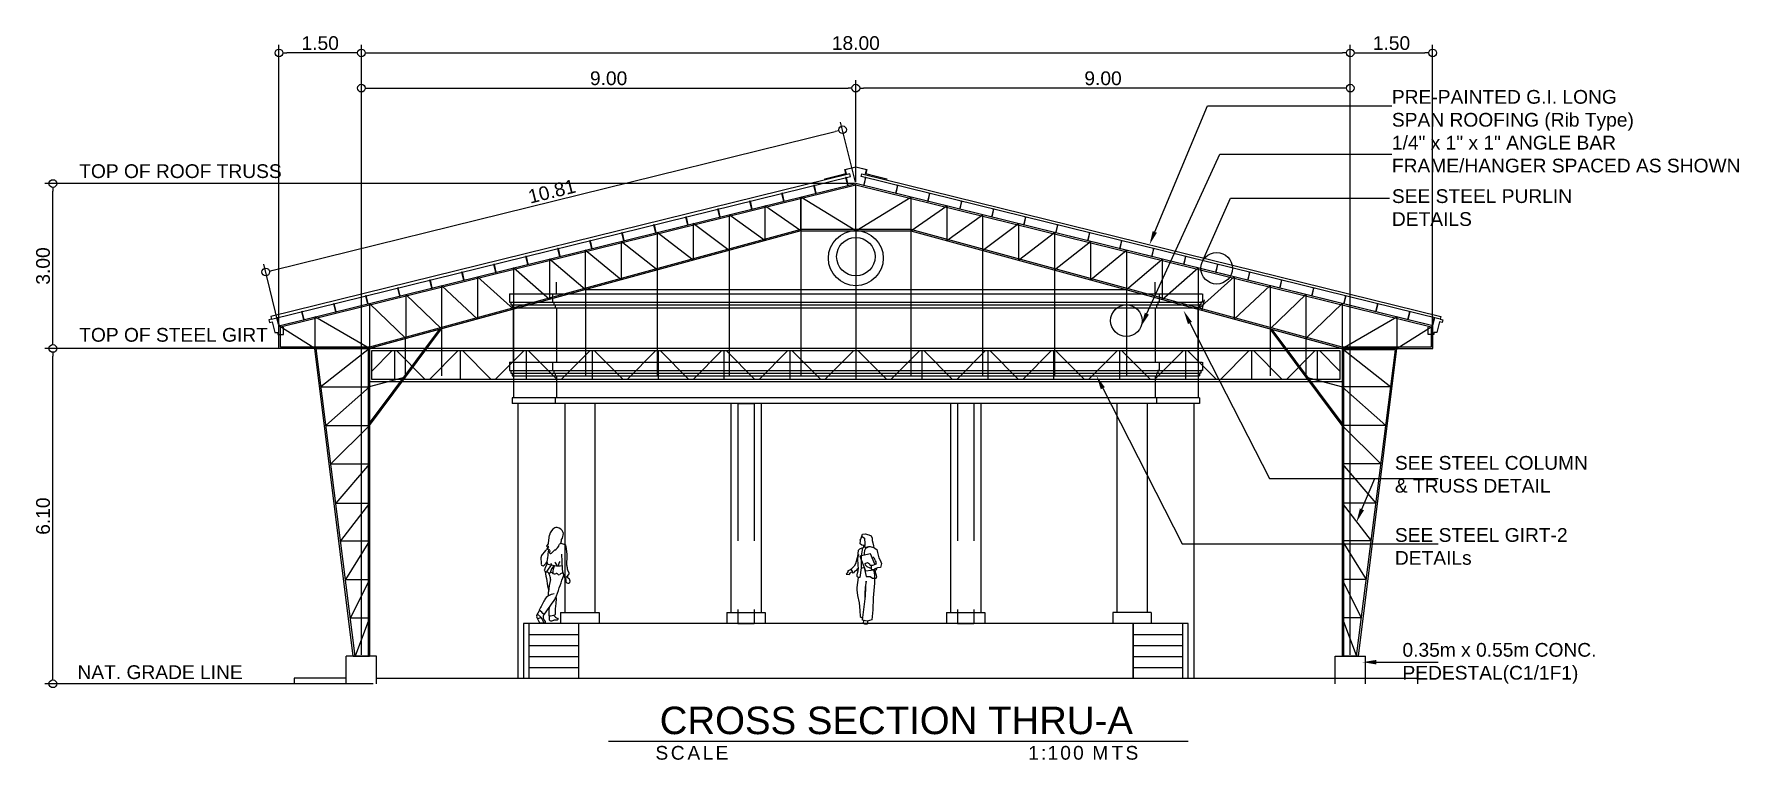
# Model space of a CAD drawing. Header units: inches. Extents: x -1369 to 1198, y -366 to 1398.
# Drawn here: x 346.41 to 377.45, y -302.83 to -289.63 of the extents above; entities that cross this region are included whole.
import ezdxf
from ezdxf import colors
from ezdxf.entities.mleader import LeaderData, LeaderLine
from ezdxf.math import Vec2, Vec3

# ---------------------------------------------------------------- set-up
doc = ezdxf.new("R2010")
doc.units = ezdxf.units.IN
doc.header["$MEASUREMENT"] = 0
doc.linetypes.add('HIDDEN', pattern=[0.375, 0.25, -0.125])
doc.layers.add('dim', color=8, linetype='Continuous')
doc.layers.add('FIGURE', color=8, linetype='Continuous')
doc.styles.add('ATTR', font='romans.shx', dxfattribs={"width": 0.8, "height": 1.735066})
doc.styles.get("Standard").update_dxf_attribs({"font": 'arial.ttf'})
doc.dimstyles.get("Standard").update_dxf_attribs({"dimtxt": 0.25, "dimasz": 0.14, "dimexe": 0.145, "dimexo": 0.025, "dimgap": 0.05, "dimtad": 1, "dimzin": 0, "dimdsep": 46, "dimtxsty": 'Standard', "dimblk": 'DOTBLANK', "dimcen": 0.09, "dimclrd": 256, "dimclre": 256, "dimaunit": 1, "dimadec": 5, "dimazin": 0, "dimtfac": 1, "dimtix": 1, "dimtofl": 0, "dimtmove": 0, "dimatfit": 3, "dimfxl": 0, "dimtolj": 1, "dimtzin": 0, "dimlwd": -1, "dimlwe": -1, "dimarcsym": 0})

# ---------------------------------------------------------------- blocks, each defined once
blk = doc.blocks.new('W1')
at = {"color": 0, "linetype": 'Continuous'}
for p, q in [((30.007, -144.603), (29.958, -144.631)), ((30.023, -144.566), (30.015, -144.599)), ((30.015, -144.599), (30.076, -144.583)), ((30.031, -144.51), (30.023, -144.566)), ((30.047, -144.465), (30.031, -144.51)), ((30.063, -144.38), (30.047, -144.425)), ((30.047, -144.425), (30.047, -144.465)), ((30.104, -144.364), (30.063, -144.38)), ((30.076, -144.583), (30.112, -144.583)), ((30.173, -144.348), (30.104, -144.364)), ((30.112, -144.583), (30.169, -144.595)), ((30.116, -144.591), (30.165, -144.615)), ((30.169, -144.595), (30.185, -144.575)), ((30.221, -144.352), (30.173, -144.348)), ((30.185, -144.425), (30.177, -144.526)), ((30.177, -144.526), (30.181, -144.558)), ((30.185, -144.575), (30.177, -144.558)), ((30.181, -144.558), (30.233, -144.55)), ((30.225, -144.397), (30.185, -144.425)), ((30.205, -144.554), (30.201, -144.599)), ((30.201, -144.599), (30.237, -144.607)), ((30.237, -144.389), (30.221, -144.352)), ((30.233, -144.55), (30.262, -144.526)), ((30.241, -144.409), (30.237, -144.389)), ((30.237, -144.607), (30.274, -144.627)), ((30.25, -144.441), (30.241, -144.409)), ((30.266, -144.461), (30.25, -144.441)), ((30.258, -144.473), (30.266, -144.461)), ((30.262, -144.526), (30.258, -144.473)), ((29.902, -144.825), (29.877, -144.886)), ((29.877, -144.886), (29.894, -144.955)), ((29.926, -144.781), (29.902, -144.825)), ((29.934, -144.736), (29.926, -144.781)), ((29.95, -144.688), (29.934, -144.736)), ((29.958, -144.631), (29.95, -144.688)), ((30.096, -144.89), (30.088, -144.914)), ((30.132, -144.87), (30.096, -144.89)), ((30.173, -144.886), (30.132, -144.87)), ((30.134, -144.945), (30.169, -144.918)), ((30.165, -144.615), (30.185, -144.647)), ((30.169, -144.918), (30.173, -144.886)), ((30.185, -144.647), (30.193, -144.696)), ((30.193, -144.696), (30.193, -144.734)), ((30.274, -144.627), (30.302, -144.651)), ((30.302, -144.651), (30.306, -144.704)), ((30.306, -144.704), (30.314, -144.761)), ((30.314, -144.761), (30.322, -144.781)), ((29.894, -144.955), (29.946, -144.967)), ((29.946, -144.967), (30.007, -144.987)), ((30.022, -144.99), (30.004, -145.095)), ((30.004, -145.095), (30.004, -145.242)), ((30.065, -144.972), (30.083, -144.971)), ((30.083, -144.971), (30.134, -144.945)), ((30.156, -145.208), (30.172, -145.324)), ((30.161, -145.321), (30.156, -145.208)), ((30.189, -144.965), (30.224, -144.968)), ((30.224, -144.968), (30.249, -144.966)), ((30.298, -145.137), (30.327, -145.319)), ((30.004, -145.242), (30.027, -145.51)), ((30.027, -145.51), (30.035, -145.728)), ((30.167, -145.479), (30.161, -145.321)), ((30.198, -145.723), (30.167, -145.479)), ((30.172, -145.324), (30.182, -145.434)), ((30.182, -145.434), (30.177, -145.516)), ((30.311, -145.468), (30.285, -145.6)), ((30.327, -145.363), (30.311, -145.468)), ((30.327, -145.319), (30.327, -145.363)), ((30.035, -145.728), (30.051, -145.912)), ((30.219, -145.917), (30.198, -145.723)), ((30.264, -145.849), (30.243, -145.87)), ((30.269, -145.741), (30.264, -145.849)), ((30.285, -145.6), (30.269, -145.741)), ((30.051, -145.912), (30.14, -145.933)), ((30.13, -145.983), (30.125, -145.941)), ((30.177, -145.983), (30.13, -145.983)), ((30.14, -145.933), (30.219, -145.917)), ((30.211, -145.964), (30.177, -145.983)), ((30.203, -145.928), (30.211, -145.964)), ((30.243, -145.87), (30.219, -145.87))]:
    blk.add_line(p, q, dxfattribs=at)
for points in [[(30.219, -144.603), (30.241, -144.709), (30.249, -144.747), (30.249, -144.966), (30.268, -145.137), (30.298, -145.137), (30.32, -145.124), (30.32, -145.091), (30.312, -145.06), (30.302, -145.021), (30.295, -144.964), (30.301, -144.927), (30.307, -144.782), (30.289, -144.717)], [(29.997, -144.9), (30.076, -144.707), (30.271, -144.752), (30.167, -145.021), (29.958, -144.995), (29.967, -144.974)], [(30.088, -144.914), (30.036, -144.914), (29.987, -144.896), (29.959, -144.885)], [(29.973, -144.89), (29.971, -144.874), (29.974, -144.857), (29.988, -144.838), (29.995, -144.814), (30.001, -144.797), (30.034, -144.764)], [(30.062, -144.914), (30.065, -144.984), (30.064, -144.996), (30.007, -144.987)], [(30.322, -144.781), (30.339, -144.85), (30.349, -144.891), (30.375, -144.932), (30.411, -144.972), (30.435, -144.997), (30.409, -145.023), (30.409, -145.054), (30.373, -145.046), (30.361, -145.021), (30.347, -145.021), (30.328, -145.003), (30.315, -144.976), (30.295, -144.964)], [(30.193, -144.955), (30.154, -145.122), (30.08, -145.122), (30.042, -145.149), (30.004, -145.149), (29.974, -145.15), (29.962, -145.125), (29.969, -145.101), (29.98, -145.068), (29.989, -144.999)], [(30.435, -144.997), (30.452, -145.005), (30.488, -145.016), (30.496, -145.052), (30.491, -145.038), (30.484, -145.031), (30.484, -145.031), (30.496, -145.052), (30.504, -145.06), (30.521, -145.079), (30.463, -145.083), (30.438, -145.055), (30.433, -145.045), (30.411, -145.035)]]:
    blk.add_lwpolyline(points)
blk = doc.blocks.new('People 7 Woman Walking Away')
for p, q in [((1.7, 53.5), (2.3, 58.6)), ((-3, 45.1), (-0.1, 48.6)), ((1.3, 51), (0.3, 49.2)), ((1.4, 53), (0.5, 51.8)), ((5.3, 48.5), (3.6, 46.8)), ((9.6, 53.3), (12.3, 52.4)), ((10.2, 46.1), (10.6, 36.6)), ((13.8, 46.2), (13.2, 51.2)), ((13.7, 38.7), (13.9, 45.4)), ((-3.1, 39.7), (-3.3, 44.1)), ((0.8, 39.9), (-0.5, 37.3)), ((11.1, 34.1), (11.9, 31.3)), ((15.1, 33.7), (14.1, 36.2)), ((7.9, 32.9), (7.5, 33.3)), ((12.8, 30.7), (12.9, 28.7)), ((13.4, 31), (15, 32.9)), ((1.5, 18.8), (1.6, 21.5)), ((-6.1, 6.2), (-4.2, 9.2)), ((-4.2, 1.4), (-6.1, 4.8)), ((-5.7, 6.8), (-3.6, 5)), ((-1.1, 0.9), (-3.2, 0.9)), ((-1.3, 0.9), (-2.8, 4)), ((2.1, 5.7), (2, 3.7)), ((3.7, 2.4), (5.1, 2.9)), ((5.3, 3), (7.5, 3.2))]:
    blk.add_line(p, q)
for centre, radius, start, end in [((8.7, 57.8), 6.4, 117.0545, 172.7336), ((6.8, 61.4), 2.29, 78.3367, 117.0545), ((6.2, 58.3), 5.46, 22.5187, 78.3367), ((5.6, 59.4), 5.77, 321.8182, 3.2709), ((9.4, 59.7), 1.98, 3.2709, 22.5187), ((-1.9, 44.2), 1.4, 140.3568, 182.67), ((-2.9, 50.9), 3.64, 320.3568, 331.6536), ((0.9, 51.5), 0.58, 138.9908, 318.54), ((1.9, 49.9), 0.867, 111.5383, 274.994), ((40, 41.9), 39, 169.4458, 177.1086), ((1.5, 50.9), 0.221, 291.5383, 138.54), ((0.7, 53.6), 1, 318.9908, 352.7336), ((2, 48.4), 0.624, 311.2695, 94.994), ((3, 47.3), 0.848, 131.2695, 316.8126), ((6.2, 47.7), 1.18, 113.3359, 136.8126), ((3.6, 53.6), 5.22, 293.3359, 347.1391), ((9.8, 52.2), 1.11, 108.5349, 167.1391), ((9.1, 54.1), 0.91, 288.535, 25.0961), ((11.2, 55.1), 1.33, 141.8182, 205.096), ((11.8, 51.1), 1.39, 7.2211, 70.3539), ((9.1, 45.6), 4.81, 358.5915, 7.2211), ((-2, 39.7), 1.16, 182.67, 311.3848), ((-7.1, 45.5), 8.89, 311.3848, 328.2016), ((5.9, 34), 7.28, 152.5623, 165.8775), ((-0.5, 35.6), 0.669, 165.8775, 238.6287), ((1.8, 39.3), 4.98, 238.6287, 261.777), ((250.1, 71.5), 253.3, 188.3211, 191.1937), ((13.8, 28.1), 14.9, 132.807, 154.587), ((-0.3, 41.4), 0.947, 328.2016, 4.1395), ((4.8, 41.7), 4.22, 157.5563, 184.1395), ((5.8, 41.3), 5.2, 181.2101, 195.6962), ((8.2, 59.1), 20.6, 249.0476, 276.638), ((-0.6, 44), 1.69, 337.5563, 357.1086), ((0.9, 33.5), 0.884, 26.8901, 81.7771), ((2.2, 34.1), 0.503, 206.8901, 315.6851), ((-1576.3, -498.2), 1665.4, 18.5115, 18.628), ((3.3, 33), 1.12, 50.7706, 135.6851), ((14.6, 30.7), 12.4, 138.9795, 165.0138), ((19.6, 44.5), 17, 194.476, 198.446), ((5.6, 35.7), 2.43, 230.7706, 293.3394), ((12.9, 34.5), 8.42, 149.756, 186.339), ((-1.2, 34), 9.84, 27.9066, 45.0119), ((6.9, 32.7), 0.838, 44.4537, 113.3394), ((19.5, 35.6), 12, 150.9696, 165.6194), ((12, 29.4), 4.61, 100.3584, 131.4645), ((21.7, 37.2), 11.1, 182.9982, 196.324), ((20.2, 38.6), 6.54, 178.5915, 201.1734), ((14.4, 33.4), 0.784, 320.4703, 21.1735), ((35.8, 19.9), 34.2, 163.7284, 177.397), ((1.2, 30), 1.77, 343.7284, 18.5115), ((-3607.3, 1270.8), 3824.9, 340.8954, 341.1088), ((8.4, 33.4), 0.742, 224.4537, 311.4645), ((12.7, 31.5), 0.886, 196.324, 320.4703), ((14.6, 28.8), 1.74, 183.9145, 281.3575), ((15.4, 31.4), 1.39, 171.0632, 243.0596), ((13.8, 28.5), 1.96, 333.8101, 63.0596), ((14.8, 28), 0.898, 281.3575, 333.8101), ((109, -46), 126.3, 150.5509, 153.9804), ((-1178.8, 844.8), 1445.4, 324.553, 325.0337), ((5.7, 12.3), 7.76, 92.7741, 150.5509), ((-6.4, 21.8), 7.94, 357.397, 357.8062), ((-2.5, 22.2), 10, 325.0337, 340.8954), ((32.9, 8.6), 26.9, 168.8631, 184.0751), ((-5.7, 16.2), 12.5, 348.8631, 8.8068), ((-4.9, 5.5), 1.39, 148.1282, 209.4266), ((1.1, -16.3), 21.2, 101.466, 108.3509), ((-14.2, -4.6), 17, 40.8008, 55.4469), ((-3.3, 2), 1.09, 209.4266, 271.4258), ((-5.7, 2.6), 3.2, 26.8603, 48.5676), ((2.2, 5), 4.07, 155.2937, 226.0119), ((-1.1, 1.6), 0.69, 271.4258, 46.0119), ((43.7, 7.1), 41.9, 174.5497, 181.9177), ((2, 14.8), 9.13, 268.4632, 296.6891), ((3.2, 3.6), 1.26, 176.4305, 288.7684), ((10.3, 10.4), 6.88, 218.2149, 247.1341), ((5.4, 1.9), 1.04, 96.6724, 108.7685), ((7.5, 3.7), 0.446, 276.6724, 67.1341)]:
    blk.add_arc(centre, radius, start, end)
at = {"style": 'ATTR', "width": 0.8, "flags": 9}
blk.add_attdef('ESTCODE', (0, 0), '', height=0.0159, dxfattribs=at)
blk = doc.blocks.new('ST')
at = {"color": 8}
for p, q in [((-6.47, 4.559), (-6.47, 4.509)), ((-6.47, 4.509), (6.044, 4.509)), ((-5.685, 4.559), (-5.685, 4.509)), ((5.259, 4.559), (5.259, 4.509)), ((6.044, 4.559), (6.044, 4.509)), ((6.044, 4.109), (-6.47, 4.109)), ((6.044, 4.009), (-6.47, 4.009))]:
    blk.add_line(p, q, dxfattribs=at)
for points in [[(-5.66, 6.001), (-5.66, 6.213)], [(5.234, 6.001), (5.234, 6.213)], [(-6.52, 6.001), (6.091, 6.001)], [(-6.52, 6.001), (-6.52, 5.851), (-6.495, 5.851), (-6.495, 5.801), (-6.47, 5.801)], [(-5.735, 6.001), (-5.735, 5.851), (-5.71, 5.851), (-5.71, 5.801), (-5.685, 5.801)], [(5.309, 6.001), (5.309, 5.851), (5.284, 5.851), (5.284, 5.801), (5.259, 5.801)], [(6.094, 6.001), (6.094, 5.851), (6.069, 5.851), (6.069, 5.801), (6.044, 5.801)], [(-6.495, 5.851), (6.091, 5.851)], [(-6.47, 5.801), (6.069, 5.801)], [(-6.47, 5.801), (-6.47, 5.751)], [(-6.47, 5.751), (6.019, 5.749)], [(-6.445, 4.759), (-6.445, 5.746)], [(-6.445, 5.723), (-6.445, 4.509)], [(-5.685, 5.801), (-5.685, 5.751)], [(-5.66, 5.751), (-5.66, 4.759)], [(5.234, 5.751), (5.234, 4.759)], [(5.259, 5.801), (5.259, 5.751)], [(6.019, 4.759), (6.019, 5.746)], [(6.019, 5.723), (6.019, 4.509)], [(6.044, 5.801), (6.044, 5.751)], [(6.091, 5.711), (6.136, 5.893)], [(-6.52, 4.759), (6.091, 4.759)], [(-6.52, 4.759), (-6.52, 4.609), (-6.495, 4.609), (-6.495, 4.559), (-6.47, 4.559)], [(-5.735, 4.759), (-5.735, 4.609), (-5.71, 4.609), (-5.71, 4.559), (-5.685, 4.559)], [(5.309, 4.759), (5.309, 4.609), (5.284, 4.609), (5.284, 4.559), (5.259, 4.559)], [(6.094, 4.759), (6.094, 4.609), (6.069, 4.609), (6.069, 4.559), (6.044, 4.559)], [(-6.495, 4.609), (6.091, 4.609)], [(-6.47, 4.559), (6.044, 4.559)], [(-6.445, 4.509), (-6.445, 4.109)], [(-5.66, 4.509), (-5.66, 4.109)], [(5.234, 4.509), (5.234, 4.109)], [(6.019, 4.509), (6.019, 4.109)], [(-6.47, 4.109), (-6.47, 4.009)], [(-5.685, 4.109), (-5.685, 4.009)], [(5.259, 4.109), (5.259, 4.009)], [(6.044, 4.109), (6.044, 4.009)], [(-6.47, 4.009), (-6.47, 4.009)], [(-6.363, 4.009), (-6.363, -0.991)], [(-5.685, 4.009), (-5.685, 4.009)], [(-5.513, 4.009), (-5.513, 0.209)], [(-4.963, 4.009), (-4.963, 0.209)], [(-2.488, 4.009), (-2.488, 0.209)], [(-2.363, 4.009), (-2.063, 4.009)], [(-1.938, 4.009), (-1.938, 0.209)], [(1.512, 4.009), (1.512, 0.209)], [(2.062, 4.009), (2.062, 0.209)], [(4.537, 4.009), (4.537, 0.209)], [(5.087, 4.009), (5.087, 0.209)], [(5.259, 4.009), (5.259, 4.009)], [(5.937, 4.009), (5.937, -0.991)], [(6.044, 4.009), (6.044, 4.009)], [(5.837, -0.991), (5.837, 0.009), (-6.263, 0.009), (-6.263, -0.991)], [(-6.163, 0.009), (-6.163, -0.991)], [(-5.588, 0.209), (-4.888, 0.209)], [(-5.588, 0.209), (-5.588, 0.009)], [(-5.263, 0.009), (-5.263, -0.991)], [(-4.888, 0.209), (-4.888, 0.009)], [(-2.563, 0.209), (-1.863, 0.209)], [(-2.563, 0.209), (-2.563, 0.009)], [(-2.363, 0.009), (-2.063, 0.009)], [(-1.863, 0.209), (-1.863, 0.009)], [(1.437, 0.209), (2.137, 0.209)], [(1.437, 0.209), (1.437, 0.009)], [(1.637, 0.009), (1.937, 0.009)], [(2.137, 0.209), (2.137, 0.009)], [(5.162, 0.209), (4.462, 0.209)], [(4.462, 0.209), (4.462, 0.009)], [(4.837, -0.991), (4.837, 0.009)], [(4.837, 0.009), (4.837, -0.991)], [(5.162, 0.209), (5.162, 0.009)], [(5.737, -0.991), (5.737, 0.009)], [(-6.163, -0.191), (-5.263, -0.191)], [(4.837, -0.191), (5.737, -0.191)], [(-6.163, -0.391), (-5.263, -0.391)], [(-6.163, -0.591), (-5.263, -0.591)], [(4.837, -0.391), (5.737, -0.391)], [(4.837, -0.591), (5.737, -0.591)], [(-6.163, -0.791), (-5.263, -0.791)], [(4.837, -0.791), (5.737, -0.791)]]:
    blk.add_lwpolyline(points, dxfattribs=at)
at = {"color": 7}
for points in [[(-5.138, 6.08), (4.711, 6.08)], [(-5.137, 6.106), (-5.137, 4.509)], [(4.712, 6.08), (4.712, 4.509)]]:
    blk.add_lwpolyline(points, dxfattribs=at)
at = {"color": 8, "linetype": 'HIDDEN', "ltscale": 10}
for points in [[(-2.363, 4.009), (-2.363, 0.009)], [(-2.063, 4.009), (-2.063, 0.009)], [(1.637, 4.009), (1.637, 0.009)], [(1.937, 4.009), (1.937, 0.009)]]:
    blk.add_lwpolyline(points, dxfattribs=at)
at = {"color": 8}
for centre, radius in [((-0.213, 6.651), 0.5), ((-0.213, 6.679), 0.35)]:
    blk.add_circle(centre, radius, dxfattribs=at)
at = {"color": 1}
blk.add_circle((4.712, 5.514), 0.287, dxfattribs=at)
at = {"layer": 'FIGURE', "color": 8, "xscale": 0.02775087907974464, "yscale": 0.02775087907974464, "zscale": 0.02775087907974464}
blk.add_blockref('People 7 Woman Walking Away', (-5.852, -0.013), dxfattribs=at)
at = {"layer": 'FIGURE', "color": 8, "xscale": -1}
blk.add_blockref('W1', (30.13, 145.983), dxfattribs=at)
blk = doc.blocks.new('_DotBlank')
at = {"color": 0, "linetype": 'ByBlock', "lineweight": -2}
blk.add_line((-0.5, 0), (-1, 0), dxfattribs=at)
blk.add_circle((0, 0), 0.5, dxfattribs=at)
blk = doc.blocks.new('*D287')
at = {"layer": 'Defpoints', "color": 0, "transparency": 16777216}
for p in [(346.755, -295.348), (352.121, -295.348), (352.61, -301.448)]:
    blk.add_point(p, dxfattribs=at)
at = {"layer": 'dim', "transparency": 16777216}
for p, q in [((352.096, -295.348), (346.61, -295.348)), ((346.755, -301.308), (346.755, -295.488)), ((352.585, -301.448), (346.61, -301.448))]:
    blk.add_line(p, q, dxfattribs=at)
at = {"layer": 'dim', "transparency": 16777216, "xscale": 0.14, "yscale": 0.14, "zscale": 0.14}
for p, rotation in [((346.755, -295.348), 90), ((346.755, -301.448), 270)]:
    blk.add_blockref('_DotBlank', p, dxfattribs=dict(at, rotation=rotation))
at = {"layer": 'dim', "color": 0, "transparency": 16777216, "insert": (346.577, -298.398), "char_height": 0.25, "attachment_point": 5, "rotation": 90}
blk.add_mtext('\\A1;6.10', dxfattribs=at)
blk = doc.blocks.new('*D286')
at = {"layer": 'Defpoints', "color": 0, "transparency": 16777216}
for p in [(346.755, -292.348), (361.371, -292.348), (350.871, -295.348)]:
    blk.add_point(p, dxfattribs=at)
at = {"layer": 'dim', "transparency": 16777216}
for p, q in [((361.346, -292.348), (346.61, -292.348)), ((346.755, -295.208), (346.755, -292.488)), ((350.846, -295.348), (346.61, -295.348))]:
    blk.add_line(p, q, dxfattribs=at)
at = {"layer": 'dim', "transparency": 16777216, "xscale": 0.14, "yscale": 0.14, "zscale": 0.14}
for p, rotation in [((346.755, -292.348), 90), ((346.755, -295.348), 270)]:
    blk.add_blockref('_DotBlank', p, dxfattribs=dict(at, rotation=rotation))
at = {"layer": 'dim', "color": 0, "transparency": 16777216, "insert": (346.577, -293.848), "char_height": 0.25, "attachment_point": 5, "rotation": 90}
blk.add_mtext('\\A1;3.00', dxfattribs=at)
blk = doc.blocks.new('*D288')
at = {"layer": 'Defpoints', "color": 0, "transparency": 16777216}
for p in [(361.371, -290.613), (361.371, -292.348), (352.371, -300.948)]:
    blk.add_point(p, dxfattribs=at)
at = {"layer": 'dim', "transparency": 16777216}
for p, q in [((352.371, -300.923), (352.371, -290.468)), ((352.511, -290.613), (361.231, -290.613)), ((361.371, -292.323), (361.371, -290.468))]:
    blk.add_line(p, q, dxfattribs=at)
at = {"layer": 'dim', "transparency": 16777216, "xscale": 0.14, "yscale": 0.14, "zscale": 0.14, "rotation": 180}
blk.add_blockref('_DotBlank', (352.371, -290.613), dxfattribs=at)
at = {"layer": 'dim', "transparency": 16777216, "xscale": 0.14, "yscale": 0.14, "zscale": 0.14}
blk.add_blockref('_DotBlank', (361.371, -290.613), dxfattribs=at)
at = {"layer": 'dim', "color": 0, "transparency": 16777216, "insert": (356.871, -290.435), "char_height": 0.25, "attachment_point": 5}
blk.add_mtext('\\A1;9.00', dxfattribs=at)
blk = doc.blocks.new('*D282')
at = {"layer": 'Defpoints', "color": 0, "transparency": 16777216}
for p in [(350.871, -289.972), (350.871, -294.935), (352.371, -300.948)]:
    blk.add_point(p, dxfattribs=at)
at = {"layer": 'dim', "transparency": 16777216}
for p, q in [((350.871, -294.91), (350.871, -289.827)), ((352.371, -300.923), (352.371, -289.827)), ((352.231, -289.972), (351.011, -289.972))]:
    blk.add_line(p, q, dxfattribs=at)
at = {"layer": 'dim', "transparency": 16777216, "xscale": 0.14, "yscale": 0.14, "zscale": 0.14, "rotation": 180}
blk.add_blockref('_DotBlank', (350.871, -289.972), dxfattribs=at)
at = {"layer": 'dim', "transparency": 16777216, "xscale": 0.14, "yscale": 0.14, "zscale": 0.14}
blk.add_blockref('_DotBlank', (352.371, -289.972), dxfattribs=at)
at = {"layer": 'dim', "color": 0, "transparency": 16777216, "insert": (351.621, -289.795), "char_height": 0.25, "attachment_point": 5}
blk.add_mtext('\\A1;1.50', dxfattribs=at)
blk = doc.blocks.new('*D283')
at = {"layer": 'Defpoints', "color": 0, "transparency": 16777216}
for p in [(371.871, -289.972), (371.871, -294.935), (370.371, -300.948)]:
    blk.add_point(p, dxfattribs=at)
at = {"layer": 'dim', "transparency": 16777216}
for p, q in [((370.371, -300.923), (370.371, -289.827)), ((371.871, -294.91), (371.871, -289.827)), ((370.511, -289.972), (371.731, -289.972))]:
    blk.add_line(p, q, dxfattribs=at)
at = {"layer": 'dim', "transparency": 16777216, "xscale": 0.14, "yscale": 0.14, "zscale": 0.14, "rotation": 180}
blk.add_blockref('_DotBlank', (370.371, -289.972), dxfattribs=at)
at = {"layer": 'dim', "transparency": 16777216, "xscale": 0.14, "yscale": 0.14, "zscale": 0.14}
blk.add_blockref('_DotBlank', (371.871, -289.972), dxfattribs=at)
at = {"layer": 'dim', "color": 0, "transparency": 16777216, "insert": (371.121, -289.795), "char_height": 0.25, "attachment_point": 5}
blk.add_mtext('\\A1;1.50', dxfattribs=at)
blk = doc.blocks.new('*D284')
at = {"layer": 'Defpoints', "color": 0, "transparency": 16777216}
for p in [(361.371, -290.613), (361.371, -292.348), (370.371, -300.948)]:
    blk.add_point(p, dxfattribs=at)
at = {"layer": 'dim', "transparency": 16777216}
for p, q in [((361.371, -292.323), (361.371, -290.468)), ((370.231, -290.613), (361.511, -290.613)), ((370.371, -300.923), (370.371, -290.468))]:
    blk.add_line(p, q, dxfattribs=at)
at = {"layer": 'dim', "transparency": 16777216, "xscale": 0.14, "yscale": 0.14, "zscale": 0.14, "rotation": 180}
blk.add_blockref('_DotBlank', (361.371, -290.613), dxfattribs=at)
at = {"layer": 'dim', "transparency": 16777216, "xscale": 0.14, "yscale": 0.14, "zscale": 0.14}
blk.add_blockref('_DotBlank', (370.371, -290.613), dxfattribs=at)
at = {"layer": 'dim', "color": 0, "transparency": 16777216, "insert": (365.871, -290.435), "char_height": 0.25, "attachment_point": 5}
blk.add_mtext('\\A1;9.00', dxfattribs=at)
blk = doc.blocks.new('SP')
at = {"color": 8, "true_color": 0x808080}
for p, q in [((-0.00625, 0.15), (-0.00625, 0.146875)), ((0.00625, 0.15), (-0.00625, 0.15)), ((-0.00625, 0.146875), (0.003125, 0.146875)), ((0.003125, 0.003125), (-0.00625, 0.003125)), ((-0.00625, 0.003125), (-0.00625, 0)), ((-0.00625, 0), (0.00625, 0)), ((0.003125, 0.146875), (0.003125, 0.1375)), ((0.003125, 0.1375), (0.00625, 0.1375)), ((0.003125, 0.0125), (0.003125, 0.003125)), ((0.003125, 0.0125), (0.00625, 0.0125)), ((0.00625, 0.1375), (0.00625, 0.15)), ((0.00625, 0), (0.00625, 0.0125))]:
    blk.add_line(p, q, dxfattribs=at)
blk.add_lwpolyline([(0.003125, 0.146875), (0.003125, 0.003125), (0, 0.003125), (0, 0.146875), (0.003125, 0.146875)], dxfattribs=at)
blk = doc.blocks.new('SGC')
for points in [[(8.85, 0.5), (-8.85, 0.5), (-8.85, -0.1), (8.85, -0.1)], [(-8.8125, 0.0875), (-8.4375, 0.4625)], [(-8.4, 0.4625), (-8.4, -0.0625)], [(-8.3625, 0.4625), (-7.8375, -0.0625)], [(-7.7625, -0.0625), (-7.2375, 0.4625)], [(-7.2, 0.4625), (-7.2, -0.0625)], [(-7.1625, 0.4625), (-6.6375, -0.0625)], [(-6.5625, -0.0625), (-6.0375, 0.4625)], [(-6, 0.4625), (-6, -0.0625)], [(-5.9625, 0.4625), (-5.4375, -0.0625)], [(-5.3625, -0.0625), (-4.8375, 0.4625)], [(-4.8, 0.4625), (-4.8, -0.0625)], [(-4.7625, 0.4625), (-4.2375, -0.0625)], [(-4.1625, -0.0625), (-3.6375, 0.4625)], [(-3.6, 0.4625), (-3.6, -0.0625)], [(-3.5625, 0.4625), (-3.0375, -0.0625)], [(-2.9625, -0.0625), (-2.4375, 0.4625)], [(-2.4, 0.4625), (-2.4, -0.0625)], [(-2.3625, 0.4625), (-1.8375, -0.0625)], [(-1.7625, -0.0625), (-1.2375, 0.4625)], [(-1.2, 0.4625), (-1.2, -0.0625)], [(-1.1625, 0.4625), (-0.6375, -0.0625)], [(-0.5625, -0.0625), (-0.0375, 0.4625)], [(0, 0.4625), (0, -0.0625)], [(0.0375, 0.4625), (0.5625, -0.0625)], [(1.1625, 0.4625), (0.6375, -0.0625)], [(1.2, 0.4625), (1.2, -0.0625)], [(1.2375, 0.4625), (1.7625, -0.0625)], [(2.3625, 0.4625), (1.8375, -0.0625)], [(2.4, 0.4625), (2.4, -0.0625)], [(2.4375, 0.4625), (2.9625, -0.0625)], [(3.5625, 0.4625), (3.0375, -0.0625)], [(3.6, 0.4625), (3.6, -0.0625)], [(3.6375, 0.4625), (4.1625, -0.0625)], [(4.7625, 0.4625), (4.2375, -0.0625)], [(4.8, 0.4625), (4.8, -0.0625)], [(4.8375, 0.4625), (5.3625, -0.0625)], [(5.9625, 0.4625), (5.4375, -0.0625)], [(6, 0.4625), (6, -0.0625)], [(6.0375, 0.4625), (6.5625, -0.0625)], [(7.1625, 0.4625), (6.6375, -0.0625)], [(7.2, 0.4625), (7.2, -0.0625)], [(7.2375, 0.4625), (7.7625, -0.0625)], [(8.3625, 0.4625), (7.8375, -0.0625)], [(8.4, 0.4625), (8.4, -0.0625)], [(8.4375, 0.4625), (8.8125, 0.0875)], [(8.85, 0.5), (8.85, -0.1)]]:
    blk.add_lwpolyline(points)
at = {"color": 8}
blk.add_lwpolyline([(-8.8125, -0.0625), (-8.8125, 0.4625), (8.8125, 0.4625), (8.8125, -0.0625), (-8.8125, -0.0625)], dxfattribs=at)
blk = doc.blocks.new('*D285')
at = {"layer": 'Defpoints', "color": 0, "transparency": 16777216}
for p in [(370.371, -289.972), (352.371, -290.956), (370.371, -290.956)]:
    blk.add_point(p, dxfattribs=at)
at = {"layer": 'dim', "transparency": 16777216}
for p, q in [((352.371, -290.931), (352.371, -289.827)), ((370.371, -290.931), (370.371, -289.827)), ((352.511, -289.972), (370.231, -289.972))]:
    blk.add_line(p, q, dxfattribs=at)
at = {"layer": 'dim', "transparency": 16777216, "xscale": 0.14, "yscale": 0.14, "zscale": 0.14, "rotation": 180}
blk.add_blockref('_DotBlank', (352.371, -289.972), dxfattribs=at)
at = {"layer": 'dim', "transparency": 16777216, "xscale": 0.14, "yscale": 0.14, "zscale": 0.14}
blk.add_blockref('_DotBlank', (370.371, -289.972), dxfattribs=at)
at = {"layer": 'dim', "color": 0, "transparency": 16777216, "insert": (361.371, -289.795), "char_height": 0.25, "attachment_point": 5}
blk.add_mtext('\\A1;18.00', dxfattribs=at)
blk = doc.blocks.new('*D289')
at = {"layer": 'Defpoints', "color": 0, "transparency": 16777216}
for p in [(361.13, -291.37), (361.371, -292.348), (350.871, -294.935)]:
    blk.add_point(p, dxfattribs=at)
at = {"layer": 'dim', "transparency": 16777216}
for p, q in [((361.365, -292.324), (361.095, -291.229)), ((350.766, -293.924), (360.994, -291.404)), ((350.865, -294.911), (350.595, -293.816))]:
    blk.add_line(p, q, dxfattribs=at)
at = {"layer": 'dim', "transparency": 16777216, "xscale": 0.14, "yscale": 0.14, "zscale": 0.14}
for p, rotation in [((361.13, -291.37), 13.84069596087641), ((350.63, -293.957), 193.8406959608764)]:
    blk.add_blockref('_DotBlank', p, dxfattribs=dict(at, rotation=rotation))
at = {"layer": 'dim', "color": 0, "transparency": 16777216, "insert": (355.838, -292.491), "char_height": 0.25, "attachment_point": 5, "rotation": 13.8407}
blk.add_mtext('\\A1;10.81', dxfattribs=at)

msp = doc.modelspace()

# ---------------------------------------------------------------- linework, layer by layer
for p, q in [((352.6461, -300.9481), (352.0961, -300.9481)), ((352.0961, -301.4481), (352.0961, -300.9481)), ((352.6461, -301.4481), (352.6461, -300.9481)), ((370.0961, -300.9481), (370.6461, -300.9481)), ((370.0961, -301.4481), (370.0961, -300.9481)), ((370.6461, -301.4481), (370.6461, -300.9481))]:
    msp.add_line(p, q)
at = {"color": 1}
msp.add_line((352.6461, -301.3481), (370.5961, -301.3481), dxfattribs=at)
at = {"color": 3}
for points in [[(361.262, -292.169), (350.721, -294.7661), (350.733, -294.8146), (361.274, -292.2176), (361.262, -292.169)], [(361.4801, -292.169), (372.0211, -294.7661), (372.0092, -294.8146), (361.4682, -292.2176), (361.4801, -292.169)]]:
    msp.add_lwpolyline(points, dxfattribs=at)
at = {"color": 4}
msp.add_lwpolyline([(360.805, -292.2623), (360.9991, -292.2145), (361.1873, -292.1681), (361.1693, -292.0953), (361.3711, -292.0456), (361.5728, -292.0953), (361.5549, -292.1681), (361.743, -292.2145), (361.9372, -292.2623), (361.9357, -292.2684), (361.7415, -292.2205), (361.5473, -292.1727), (361.5653, -292.0999), (361.3711, -292.052), (361.1769, -292.0999), (361.1948, -292.1727), (361.0006, -292.2205), (360.8064, -292.2684), (360.805, -292.2623)], dxfattribs=at)
for points in [[(360.3711, -293.207), (352.5211, -295.3481), (350.8711, -295.3481), (350.8711, -294.9351), (361.3711, -292.3481)], [(360.3711, -292.5945), (360.3711, -293.207), (359.7171, -292.7556), (359.7171, -293.3854), (359.0631, -292.9168), (359.0631, -293.5637), (358.4091, -293.0779), (358.4091, -293.7421), (357.7551, -293.239), (357.7551, -293.9205), (357.1011, -293.4001), (357.1011, -294.0989), (356.4471, -293.5613), (356.4471, -294.2773), (355.7931, -293.7224), (355.7931, -294.4557), (355.1391, -293.8835), (355.1391, -294.634), (354.4851, -294.0447), (354.4851, -294.8124), (353.8311, -294.2058), (353.8311, -294.9908), (353.1771, -294.3669), (353.1771, -295.1692), (352.5211, -294.5286), (352.5211, -295.3481), (351.5211, -294.7749), (351.5211, -295.3481), (350.8711, -294.9351)], [(361.3711, -293.207), (360.3711, -292.5945)], [(371.7211, -294.8981), (361.3711, -292.3481)], [(362.3711, -293.207), (370.2211, -295.3481), (371.8711, -295.3481), (371.8711, -294.9351), (361.3711, -292.3481)], [(361.3711, -293.207), (361.3711, -292.3481)], [(361.3711, -293.207), (362.3711, -292.5945), (362.3711, -293.207), (363.0251, -292.7556), (363.0251, -293.3854), (363.6791, -292.9168), (363.6791, -293.5637), (364.3331, -293.0779), (364.3331, -293.7421), (364.9871, -293.239), (364.9871, -293.9205), (365.6411, -293.4001), (365.6411, -294.0989), (366.2951, -293.5613), (366.2951, -294.2773), (366.9491, -293.7224), (366.9491, -294.4557), (367.6031, -293.8835), (367.6031, -294.634), (368.2571, -294.0447), (368.2571, -294.8124), (368.9111, -294.2058), (368.9111, -294.9908), (369.5651, -294.3669), (369.5651, -295.1692), (370.2211, -294.5286), (370.2211, -295.3481), (371.2211, -294.7749), (371.2211, -295.3481), (371.8711, -294.9351)], [(360.3711, -293.207), (362.3711, -293.207)], [(360.3711, -293.207), (360.3711, -295.8481)], [(361.3711, -293.207), (361.3711, -295.8481)], [(362.3711, -293.207), (362.3711, -295.8481)], [(359.0631, -293.5637), (359.0631, -295.8481)], [(363.6791, -293.5637), (363.6791, -295.8481)], [(357.7551, -293.9205), (357.7551, -295.8481)], [(364.9871, -293.9205), (364.9871, -295.8481)], [(352.5211, -296.7481), (353.8311, -294.9908)], [(353.8311, -294.9908), (353.8311, -295.8481)], [(368.9111, -294.9908), (368.9111, -295.8481)], [(370.2211, -296.7481), (368.9111, -294.9908)], [(352.2211, -300.9481), (351.5211, -295.3481), (352.5211, -295.3481), (352.5211, -300.9481)], [(352.5211, -295.3481), (351.6351, -296.0481), (352.5211, -296.0481), (351.7242, -296.7481), (352.5211, -296.7481), (351.8133, -297.4481), (352.5211, -297.4481), (351.9041, -298.1606), (352.5211, -298.1606), (351.9916, -298.8481), (352.5211, -298.8481), (352.0807, -299.5481), (352.5211, -299.5481), (352.1699, -300.2481), (352.5211, -300.2481), (352.259, -300.9481)], [(353.1712, -295.8759), (353.1712, -295.1708)], [(369.571, -295.8759), (369.571, -295.1708)], [(370.5211, -300.9481), (371.2211, -295.3481), (370.2211, -295.3481), (370.2211, -300.9481)], [(370.2211, -295.3481), (371.1071, -296.0481), (370.2211, -296.0481), (371.018, -296.7481), (370.2211, -296.7481), (370.9288, -297.4481), (370.2211, -297.4481), (370.8381, -298.1606), (370.2211, -298.1606), (370.7506, -298.8481), (370.2211, -298.8481), (370.6614, -299.5481), (370.2211, -299.5481), (370.5723, -300.2481), (370.2211, -300.2481), (370.4832, -300.9481)], [(353.1761, -295.8695), (352.5103, -296.0481)], [(369.5661, -295.8695), (370.2319, -296.0481)], [(352.2211, -300.9481), (352.5211, -300.9481)], [(370.5211, -300.9481), (370.2211, -300.9481)]]:
    msp.add_lwpolyline(points)
at = {"color": 8}
for points in [[(361.3711, -293.182), (360.3677, -293.182), (352.5177, -295.3231), (350.8961, -295.3231), (350.8961, -294.9547), (361.3711, -292.3739), (371.8461, -294.9547), (371.8461, -295.3231), (370.2244, -295.3231), (362.3744, -293.182), (361.3711, -293.182)], [(352.5211, -296.7063), (353.7919, -295.0015)], [(370.2211, -296.7063), (368.9502, -295.0015)], [(352.259, -300.9481), (351.5459, -295.3481)], [(352.4961, -295.3481), (352.4961, -300.9481)], [(370.4832, -300.9481), (371.1931, -295.3731), (370.2461, -295.3731), (370.2461, -300.9481)]]:
    msp.add_lwpolyline(points, dxfattribs=at)
at = {"color": 1}
for points in [[(367.6894, -293.7503), (368.1914, -292.613), (371.0845, -292.613)], [(352.0961, -301.3481), (351.1461, -301.3481), (351.1461, -301.4481)], [(370.5961, -301.3481), (371.5961, -301.3481), (371.5961, -301.4481)], [(356.8708, -302.4933), (367.4191, -302.4933)]]:
    msp.add_lwpolyline(points, dxfattribs=at)
at = {"color": 5}
for points in [[(350.733, -294.8146), (350.6844, -294.8266), (350.6971, -294.8749), (350.7455, -294.8623), (350.796, -295.0558), (350.8477, -295.0558), (350.8477, -295.0915), (350.9538, -295.0915), (350.9538, -294.9602)], [(372.0092, -294.8146), (372.0577, -294.8266), (372.0451, -294.8749), (371.9967, -294.8623), (371.9461, -295.0558), (371.8944, -295.0558), (371.8944, -295.0915), (371.7884, -295.0915), (371.7884, -294.9602)]]:
    msp.add_lwpolyline(points, dxfattribs=at)
at = {"color": 1}
msp.add_circle((367.94, -293.8893), 0.2866, dxfattribs=at)
at = {"layer": 'Defpoints', "color": 3}
for points in [[(360.3711, -293.207), (360.3711, -292.5945)], [(359.0631, -292.9168), (359.0631, -293.5637)], [(359.7171, -292.7556), (359.7171, -293.3854)], [(357.7551, -293.239), (357.7551, -293.9205)], [(358.4091, -293.0779), (358.4091, -293.7421)], [(356.4471, -293.5613), (356.4471, -294.2773)], [(357.1011, -293.4001), (357.1011, -294.0989)], [(355.7931, -293.7224), (355.7931, -294.4557)], [(354.4851, -294.0447), (354.4851, -294.8124)], [(355.1391, -293.8835), (355.1391, -294.634)], [(353.1771, -294.3669), (353.1771, -295.1692)], [(353.8311, -294.2058), (353.8311, -294.9908)]]:
    msp.add_lwpolyline(points, dxfattribs=at)

# ---------------------------------------------------------------- block references
for p, rotation in [((361.2254, -292.384), 13.84069444444445), ((360.0603, -292.6711), 13.84069444444445), ((360.6429, -292.5275), 13.84069444444445), ((358.8951, -292.9581), 13.84069444444445), ((359.4777, -292.8146), 13.84069444444445), ((357.1474, -293.3887), 13.84069444444445), ((357.73, -293.2452), 13.84069444444445), ((358.3125, -293.1017), 13.84069444444445), ((355.9822, -293.6758), 13.84069444444445), ((356.5648, -293.5323), 13.84069444444445), ((354.8171, -293.9629), 13.84069444444445), ((355.3997, -293.8193), 13.84069444444445), ((353.6519, -294.2499), 13.84069444444445), ((354.2345, -294.1064), 13.84069444444445), ((352.4868, -294.537), 13.84069444444445), ((353.0693, -294.3935), 13.84069444444445), ((351.3216, -294.8241), 13.84069444444445), ((351.9042, -294.6805), 13.84069444444445), ((371.865, -294.9336), 346.1593055555692)]:
    msp.add_blockref('SP', p, dxfattribs=dict(rotation=rotation))
at = {"xscale": -1}
for p, rotation in [((361.5167, -292.384), 346.1593055555556), ((362.0993, -292.5275), 346.1593055555556), ((362.6819, -292.6711), 346.1593055555556), ((363.2645, -292.8146), 346.1593055555556), ((363.847, -292.9581), 346.1593055555556), ((364.4296, -293.1017), 346.1593055555556), ((365.0122, -293.2452), 346.1593055555556), ((365.5948, -293.3887), 346.1593055555556), ((366.1774, -293.5323), 346.1593055555556), ((366.7599, -293.6758), 346.1593055555556), ((367.3425, -293.8193), 346.1593055555556), ((367.9251, -293.9629), 346.1593055555556), ((368.5077, -294.1064), 346.1593055555556), ((369.0903, -294.2499), 346.1593055555556), ((369.6728, -294.3935), 346.1593055555556), ((370.2554, -294.537), 346.1593055555556), ((350.8772, -294.9336), 13.84069444443078), ((370.838, -294.6805), 346.1593055555556), ((371.4206, -294.8241), 346.1593055555556)]:
    msp.add_blockref('SP', p, dxfattribs=dict(at, rotation=rotation))
for name, p in [('ST', (361.5844, -300.3573)), ('SGC', (361.3711, -295.8481))]:
    msp.add_blockref(name, p)

# ---------------------------------------------------------------- texts
at = {"char_height": 0.25, "attachment_point": 1}
for s, insert, width in [('PRE-PAINTED G.I. LONG SPAN ROOFING (Rib Type)', (371.1292, -290.6467), 4.934024), ('\\A1;1/4" x 1" x 1" ANGLE BAR FRAME/HANGER SPACED AS SHOWN', (371.1292, -291.4796), 6.75835), ('TOP OF ROOF TRUSS', (347.2346, -291.998), 5.901458), ('SEE STEEL PURLIN\\PDETAILS', (371.1292, -292.4526), 4.934024), ('TOP OF STEEL GIRT', (347.2346, -294.9751), 5.901458), ('SEE STEEL COLUMN \\P& TRUSS DETAIL', (371.1839, -297.3039), 4.208436), ('SEE STEEL GIRT-2 DETAILs', (371.1839, -298.6157), 4.208436), ('0.35m x 0.55m CONC. PEDESTAL(C1/1F1)', (371.3213, -300.7051), 4.934024), ('NAT. GRADE LINE', (347.2028, -301.1111), 5.901458), ('{\\T1.2;SCALE}', (357.7234, -302.578), 2.789052), ('{\\T1.2;1:100 MTS}', (364.5098, -302.578), 4.208436)]:
    msp.add_mtext(s, dxfattribs=dict(at, insert=insert, width=width))
at = {"insert": (357.8012, -301.8635), "char_height": 0.5, "attachment_point": 1}
msp.add_mtext_dynamic_manual_height_columns('CROSS SECTION THRU-A', width=18.079743, gutter_width=1, heights=[0], dxfattribs=at)

# ---------------------------------------------------------------- dimensions: what is measured, and where the dimension line sits
at = {"layer": 'dim', "color": 0}
for base, p1, p2, picture, middle in [((350.8711, -289.9722), (352.3711, -300.9481), (350.8711, -294.9351), '*D282', (351.6211, -289.7946)), ((370.3711, -289.9722), (352.3711, -290.9564), (370.3711, -290.9564), '*D285', (361.3711, -289.7946)), ((361.3711, -290.6131), (352.3711, -300.9481), (361.3711, -292.3481), '*D288', (356.8711, -290.4354))]:
    dim = msp.add_linear_dim(base=base, p1=p1, p2=p2, dimstyle='Standard', dxfattribs=at)
    dim.commit()
    dim.dimension.update_dxf_attribs({"geometry": picture, "text_midpoint": middle})
for base, p1, p2, angle, picture, middle in [((371.8711, -289.9722), (370.3711, -300.9481), (371.8711, -294.9351), 180, '*D283', (371.1211, -289.7946)), ((361.3711, -290.6131), (370.3711, -300.9481), (361.3711, -292.3481), 180, '*D284', (365.8711, -290.4354)), ((346.755, -292.3481), (350.8711, -295.3481), (361.3711, -292.3481), 90, '*D286', (346.5773, -293.8481)), ((346.755, -295.3481), (352.6103, -301.4481), (352.1211, -295.3481), 90, '*D287', (346.5774, -298.3981))]:
    dim = msp.add_linear_dim(base=base, p1=p1, p2=p2, angle=angle, dimstyle='Standard', dxfattribs=at)
    dim.commit()
    dim.dimension.update_dxf_attribs({"geometry": picture, "text_midpoint": middle})
dim = msp.add_aligned_dim(p1=(350.8711, -294.9351), p2=(361.3711, -292.3481), distance=1.0071, dimstyle='Standard', dxfattribs=at)
dim.commit()
dim.dimension.update_dxf_attribs({"geometry": '*D289', "text_midpoint": (355.8377, -292.4912)})

# ---------------------------------------------------------------- leaders
at = {"color": 1}
ml = msp.add_multileader_mtext('Standard', dxfattribs=at)
ml.set_content('', color=1)
ml.set_leader_properties()
ml.build(insert=Vec2(0, 0))
ml.multileader.update_dxf_attribs({"dogleg_length": 0.36, "arrow_head_size": 0.25})
ctx = ml.context
ctx.base_point, ctx.char_height, ctx.arrow_head_size, ctx.landing_gap_size, ctx.plane_origin = Vec3(371.1292, -290.9354), 0.18, 0.25, 0.09, Vec3(365.1109, -293.9937)
notes = []
notes.append((ctx, [(0, (1, 1, 0), (367.7715, -290.9354), (1, 0), 3.3577, [(0, [(366.7169, -293.4592)], 0, [])])]))
ctx.mtext.insert, ctx.mtext.flow_direction = Vec3(371.2192, -290.8454), 5
ml = msp.add_multileader_mtext('Standard', dxfattribs=at)
ml.set_content('', color=1)
ml.set_leader_properties()
ml.build(insert=Vec2(0, 0))
ml.multileader.update_dxf_attribs({"dogleg_length": 0.36, "arrow_head_size": 0.25})
ctx = ml.context
ctx.base_point, ctx.char_height, ctx.arrow_head_size, ctx.landing_gap_size, ctx.plane_origin = Vec3(371.1292, -291.8137), 0.18, 0.25, 0.09, Vec3(365.1109, -294.872)
notes.append((ctx, [(0, (1, 1, 0), (367.9956, -291.8137), (1, 0), 3.1336, [(0, [(366.5649, -294.9425)], 0, [])])]))
ctx.mtext.insert, ctx.mtext.flow_direction = Vec3(371.2192, -291.7237), 5
ml = msp.add_multileader_mtext('Standard', dxfattribs=at)
ml.set_content('', color=1)
ml.set_leader_properties()
ml.build(insert=Vec2(0, 0))
ml.multileader.update_dxf_attribs({"dogleg_length": 0.36, "arrow_head_size": 0.25})
ctx = ml.context
ctx.base_point, ctx.char_height, ctx.arrow_head_size, ctx.landing_gap_size, ctx.plane_origin = Vec3(370.8204, -297.7139), 0.18, 0.25, 0.09, Vec3(367.3316, -296.3963)
notes.append((ctx, [(0, (1, 1, 0), (368.8994, -297.7139), (1, 0), 1.921, [(0, [(367.3386, -294.6617)], 0, [])])]))
ctx.mtext.insert, ctx.mtext.flow_direction = Vec3(370.9104, -297.6239), 5
ml = msp.add_multileader_mtext('Standard', dxfattribs=at)
ml.set_content('', color=1)
ml.set_leader_properties()
ml.build(insert=Vec2(0, 0))
ml.multileader.update_dxf_attribs({"dogleg_length": 0.36, "arrow_head_size": 0.25})
ctx = ml.context
ctx.base_point, ctx.char_height, ctx.arrow_head_size, ctx.landing_gap_size, ctx.plane_origin = Vec3(371.9698, -298.902), 0.18, 0.25, 0.09, Vec3(365.7463, -297.5843)
notes.append((ctx, [(0, (1, 1, 0), (367.314, -298.902), (1, 0), 4.6558, [(0, [(365.7533, -295.8498)], 0, [])])]))
ctx.mtext.insert, ctx.mtext.flow_direction = Vec3(372.0598, -298.812), 5
ml = msp.add_multileader_mtext('Standard', dxfattribs=at)
ml.set_content('', color=1)
ml.set_leader_properties()
ml.build(insert=Vec2(0, 0))
ml.multileader.update_dxf_attribs({"dogleg_length": 0.36, "arrow_head_size": 0.25})
ctx = ml.context
ctx.base_point, ctx.char_height, ctx.arrow_head_size, ctx.landing_gap_size, ctx.plane_origin = Vec3(371.9698, -297.7139), 0.18, 0.25, 0.09, Vec3(370.3996, -299.848)
notes.append((ctx, [(0, (1, 1, 0), (370.8204, -297.7139), (1, 0), 1.1495, [(0, [(370.4858, -298.5044)], 0, [])])]))
ctx.mtext.insert, ctx.mtext.flow_direction = Vec3(372.0598, -297.6239), 5
ml = msp.add_multileader_mtext('Standard', dxfattribs=at)
ml.set_content('', color=1)
ml.set_leader_properties()
ml.build(insert=Vec2(0, 0))
ml.multileader.update_dxf_attribs({"dogleg_length": 0.36, "arrow_head_size": 0.25})
ctx = ml.context
ctx.base_point, ctx.char_height, ctx.arrow_head_size, ctx.landing_gap_size, ctx.plane_origin = Vec3(371.9698, -301.0544), 0.18, 0.25, 0.09, Vec3(368.9385, -301.0544)
notes.append((ctx, [(0, (1, 1, 0), (371.6098, -301.0544), (1, 0), 0.36, [(0, [(370.5961, -301.0544)], 0, [])])]))
ctx.mtext.insert, ctx.mtext.flow_direction = Vec3(372.0598, -300.9644), 5
for ctx, leaders in notes:
    for number, flags, end, landing, length, lines in leaders:
        leader = LeaderData()
        leader.index, (leader.has_last_leader_line, leader.has_dogleg_vector, leader.attachment_direction) = number, flags
        leader.last_leader_point, leader.dogleg_vector, leader.dogleg_length = Vec3(end), Vec3(landing), length
        for number, points, colour, breaks in lines:
            line = LeaderLine()
            line.index, line.vertices, line.color, line.breaks = number, Vec3.list(points), colors.encode_raw_color(colour), breaks
            leader.lines.append(line)
        ctx.leaders.append(leader)

doc.saveas('drawing.dxf')
